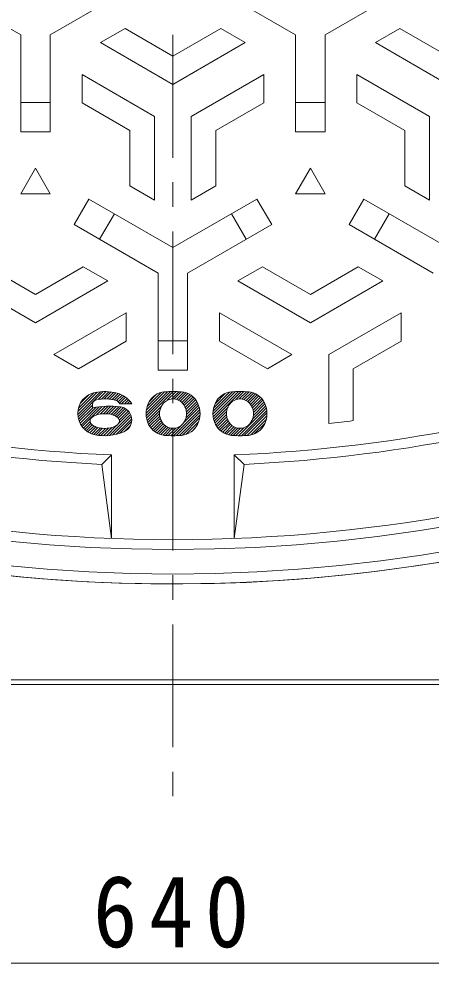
# Model space of a CAD drawing. Units: millimetres, scale not verified. Extents: x -885 to 921, y -690 to 673.
# Drawn here: x -502.7 to -418.7, y -115.5 to 76.7 of the extents above; entities that cross this region are included whole.
import ezdxf

# ---------------------------------------------------------------- set-up
doc = ezdxf.new("R2010")
doc.units = ezdxf.units.MM
doc.header["$LTSCALE"] = 5
doc.linetypes.add('CHAIN1', pattern=[8, 5, -1, 1, -1])
for name, color, linetype, lineweight in [('0-1_躯体', 2, 'Continuous', 9), ('0-2_仕上', 3, 'Continuous', 18), ('0-4_その他', 7, 'Continuous', 9)]:
    doc.layers.add(name, color=color, linetype=linetype, lineweight=lineweight)
doc.styles.add('ＭＳ ゴシック', font='')
doc.styles.get('ＭＳ ゴシック').set_extended_font_data('MS Gothic')

msp = doc.modelspace()

# ---------------------------------------------------------------- linework, layer by layer
at = {"layer": '0-1_躯体', "linetype": 'CHAIN1'}
msp.add_line((-471.343, 673.434), (-471.343, -82.441), dxfattribs=at)
at = {"layer": '0-1_躯体'}
for p, q in [((-766.343, -57.83), (-176.343, -57.83)), ((-766.343, -58.83), (-176.343, -58.83)), ((-766.343, -58.831), (-176.343, -58.831))]:
    msp.add_line(p, q, dxfattribs=at)
for radius in [332.5, 327.5]:
    msp.add_circle((-471.343, 296.169), radius, dxfattribs=at)
for start, end in [(145.32016, 0), (260.58615, 304.67984)]:
    msp.add_arc((-471.343, 296.169), 334.5, start, end, dxfattribs=at)
at = {"layer": '0-2_仕上'}
for p, q in [((-502.343, 73.44), (-519.462, 83.324)), ((-496.343, 73.44), (-479.223, 83.324)), ((-446.343, 73.44), (-463.462, 83.324)), ((-440.343, 73.44), (-423.223, 83.324)), ((-502.343, 73.44), (-502.343, 53.672)), ((-496.343, 73.44), (-496.343, 53.672)), ((-486.093, 71.852), (-481.093, 74.739)), ((-481.093, 74.739), (-471.343, 69.11)), ((-461.591, 74.74), (-471.343, 69.11)), ((-456.591, 71.854), (-461.591, 74.74)), ((-446.343, 73.44), (-446.343, 53.672)), ((-440.343, 73.44), (-440.343, 53.672)), ((-430.093, 71.852), (-425.093, 74.739)), ((-425.093, 74.739), (-415.343, 69.11)), ((-486.093, 71.852), (-471.343, 63.336)), ((-456.591, 71.854), (-471.343, 63.336)), ((-430.093, 71.852), (-415.343, 63.336)), ((-489.843, 65.357), (-489.843, 59.584)), ((-489.843, 65.357), (-475.093, 56.841)), ((-452.843, 65.357), (-467.593, 56.841)), ((-452.843, 65.357), (-452.843, 59.584)), ((-433.843, 65.357), (-433.843, 59.584)), ((-433.843, 65.357), (-419.093, 56.841)), ((-496.343, 59.672), (-502.343, 59.672)), ((-446.343, 59.672), (-440.343, 59.672)), ((-489.843, 59.584), (-480.093, 53.954)), ((-452.843, 59.584), (-462.593, 53.954)), ((-433.843, 59.584), (-424.093, 53.954)), ((-475.093, 39.807), (-475.093, 56.841)), ((-467.593, 39.807), (-467.593, 56.841)), ((-419.093, 39.807), (-419.093, 56.841)), ((-462.593, 42.693), (-462.593, 53.954)), ((-496.343, 53.672), (-502.343, 53.672)), ((-446.343, 53.672), (-440.343, 53.672)), ((-467.593, 39.807), (-462.593, 42.693)), ((-488.462, 40.02), (-491.462, 34.824)), ((-471.343, 30.136), (-488.462, 40.02)), ((-471.343, 30.136), (-454.223, 40.02)), ((-454.223, 40.02), (-451.223, 34.824)), ((-435.462, 34.824), (-432.462, 40.02)), ((-415.343, 30.136), (-432.462, 40.02)), ((-486.266, 31.824), (-483.266, 37.02)), ((-456.42, 31.824), (-459.42, 37.02)), ((-427.266, 37.02), (-430.266, 31.824)), ((-474.343, 24.94), (-491.462, 34.824)), ((-468.343, 24.94), (-451.223, 34.824)), ((-418.343, 24.94), (-435.462, 34.824)), ((-509.093, 26.239), (-499.343, 20.61)), ((-489.591, 26.24), (-499.343, 20.61)), ((-484.591, 23.354), (-489.591, 26.24)), ((-458.093, 23.352), (-453.093, 26.239)), ((-453.093, 26.239), (-443.343, 20.61)), ((-433.591, 26.24), (-443.343, 20.61)), ((-428.591, 23.354), (-433.591, 26.24)), ((-514.093, 23.352), (-499.343, 14.836)), ((-484.591, 23.354), (-499.343, 14.836)), ((-474.343, 24.94), (-474.343, 5.172)), ((-468.343, 24.94), (-468.343, 5.172)), ((-458.093, 23.352), (-443.343, 14.836)), ((-428.591, 23.354), (-443.343, 14.836)), ((-480.843, 16.857), (-495.593, 8.341)), ((-480.843, 16.857), (-480.843, 11.084)), ((-461.843, 16.857), (-461.843, 11.084)), ((-461.843, 16.857), (-447.093, 8.341)), ((-424.843, 16.857), (-439.593, 8.341)), ((-424.843, 16.857), (-424.843, 11.084)), ((-480.843, 11.084), (-490.593, 5.454)), ((-474.343, 11.172), (-468.343, 11.172)), ((-461.843, 11.084), (-452.093, 5.454)), ((-424.843, 11.084), (-434.593, 5.454)), ((-439.593, -5.665), (-439.593, 8.341)), ((-468.343, 5.172), (-474.343, 5.172)), ((-434.593, -5.097), (-434.593, 5.454)), ((-490.722, -3.816), (-486.116, 0.789)), ((-490.702, -3.231), (-486.76, 0.71)), ((-490.673, -4.334), (-485.515, 0.825)), ((-490.576, -2.54), (-487.467, 0.57)), ((-490.209, -1.607), (-488.399, 0.203)), ((-486.548, -0.774), (-484.949, 0.825)), ((-485.906, -0.698), (-484.413, 0.795)), ((-485.313, -0.671), (-483.902, 0.74)), ((-484.76, -0.683), (-483.414, 0.663)), ((-484.239, -0.728), (-482.946, 0.565)), ((-483.746, -0.801), (-482.498, 0.447)), ((-483.277, -0.897), (-482.081, 0.299)), ((-482.832, -1.018), (-481.692, 0.122)), ((-476.807, -3.588), (-472.421, 0.798)), ((-476.786, -4.133), (-471.832, 0.822)), ((-476.759, -2.974), (-473.03, 0.755)), ((-476.715, -4.627), (-471.259, 0.829)), ((-476.603, -2.252), (-473.711, 0.64)), ((-476.201, -1.285), (-474.654, 0.262)), ((-472.485, -0.963), (-470.703, 0.819)), ((-471.655, -0.699), (-470.161, 0.796)), ((-471.076, -0.685), (-469.633, 0.758)), ((-470.601, -0.775), (-469.134, 0.691)), ((-470.193, -0.933), (-468.685, 0.574)), ((-469.837, -1.143), (-468.276, 0.417)), ((-469.521, -1.393), (-467.903, 0.225)), ((-469.251, -1.689), (-467.56, 0.002)), ((-463.174, -3.769), (-458.597, 0.808)), ((-463.151, -3.181), (-459.2, 0.771)), ((-463.136, -4.297), (-458.013, 0.826)), ((-463.051, -4.777), (-457.446, 0.827)), ((-463.037, -2.501), (-459.843, 0.693)), ((-462.747, -1.645), (-460.663, 0.439)), ((-458.53, -0.822), (-456.894, 0.813)), ((-457.817, -0.675), (-456.357, 0.785)), ((-457.282, -0.705), (-455.834, 0.742)), ((-456.831, -0.82), (-455.352, 0.658)), ((-456.441, -0.996), (-454.917, 0.528)), ((-456.097, -1.217), (-454.52, 0.359)), ((-455.799, -1.486), (-454.157, 0.157)), ((-482.487, -1.239), (-481.33, -0.082)), ((-482.261, -1.578), (-480.993, -0.31)), ((-481.787, -1.67), (-480.679, -0.562)), ((-481.221, -1.67), (-480.388, -0.837)), ((-480.656, -1.67), (-480.119, -1.134)), ((-480.09, -1.67), (-479.874, -1.454)), ((-469.016, -2.02), (-467.247, -0.251)), ((-468.825, -2.394), (-466.963, -0.532)), ((-468.678, -2.813), (-466.707, -0.842)), ((-468.585, -3.286), (-466.48, -1.181)), ((-468.567, -3.833), (-466.285, -1.551)), ((-455.538, -1.79), (-453.824, -0.076)), ((-455.319, -2.136), (-453.52, -0.338)), ((-455.14, -2.523), (-453.245, -0.628)), ((-455.009, -2.958), (-452.998, -0.947)), ((-454.95, -4.03), (-452.596, -1.676)), ((-454.938, -3.453), (-452.781, -1.296)), ((-490.575, -4.801), (-487.726, -1.952)), ((-490.437, -5.229), (-487.678, -2.47)), ((-490.265, -5.623), (-487.006, -2.364)), ((-490.062, -5.986), (-486.361, -2.284)), ((-489.832, -6.321), (-485.738, -2.227)), ((-486.876, -3.93), (-485.136, -2.19)), ((-486.133, -3.753), (-484.552, -2.172)), ((-485.504, -3.69), (-483.985, -2.171)), ((-484.939, -3.691), (-483.434, -2.185)), ((-484.42, -3.738), (-482.897, -2.214)), ((-484.278, -8.121), (-479.974, -3.817)), ((-483.945, -3.828), (-482.373, -2.256)), ((-483.505, -3.954), (-481.87, -2.319)), ((-483.108, -4.122), (-481.432, -2.447)), ((-482.754, -4.335), (-481.051, -2.631)), ((-482.46, -4.605), (-480.716, -2.862)), ((-482.394, -5.671), (-480.177, -3.454)), ((-482.259, -4.971), (-480.425, -3.137)), ((-476.604, -5.082), (-473.684, -2.162)), ((-476.459, -5.503), (-473.996, -3.04)), ((-476.285, -5.894), (-474.059, -3.668)), ((-471.203, -8.166), (-465.882, -2.845)), ((-470.626, -8.155), (-465.824, -3.352)), ((-469.247, -5.645), (-465.983, -2.38)), ((-468.673, -4.505), (-466.118, -1.95)), ((-462.928, -5.22), (-460.209, -2.501)), ((-462.774, -5.632), (-460.4, -3.258)), ((-457.953, -8.165), (-452.314, -2.526)), ((-457.387, -8.164), (-452.226, -3.003)), ((-456.804, -8.147), (-452.183, -3.526)), ((-455.124, -4.77), (-452.439, -2.085)), ((-489.575, -6.629), (-488.219, -5.274)), ((-489.291, -6.912), (-488.056, -5.676)), ((-483.629, -8.038), (-479.824, -4.232)), ((-482.923, -7.897), (-479.739, -4.713)), ((-482.137, -7.677), (-479.755, -5.295)), ((-476.08, -6.255), (-474.016, -4.191)), ((-475.845, -6.586), (-473.908, -4.649)), ((-475.581, -6.888), (-473.747, -5.054)), ((-475.289, -7.161), (-473.542, -5.414)), ((-474.968, -7.406), (-473.3, -5.738)), ((-470.031, -8.125), (-465.82, -3.914)), ((-469.414, -8.074), (-465.892, -4.553)), ((-468.687, -7.913), (-466.094, -5.32)), ((-462.59, -6.014), (-460.422, -3.846)), ((-462.376, -6.365), (-460.355, -4.344)), ((-462.131, -6.686), (-460.228, -4.783)), ((-461.858, -6.979), (-460.053, -5.173)), ((-461.556, -7.243), (-459.838, -5.524)), ((-456.203, -8.112), (-452.201, -4.11)), ((-455.566, -8.041), (-452.307, -4.781)), ((-454.768, -7.808), (-452.576, -5.617)), ((-488.982, -7.168), (-487.779, -5.965)), ((-488.647, -7.398), (-487.439, -6.191)), ((-488.283, -7.6), (-487.051, -6.368)), ((-487.889, -7.772), (-486.623, -6.506)), ((-487.46, -7.909), (-486.155, -6.604)), ((-486.994, -8.009), (-485.649, -6.663)), ((-486.504, -8.084), (-485.097, -6.677)), ((-485.991, -8.137), (-484.485, -6.631)), ((-485.452, -8.164), (-483.783, -6.494)), ((-484.883, -8.161), (-482.737, -6.015)), ((-481.217, -7.323), (-480.004, -6.11)), ((-474.617, -7.62), (-473.014, -6.017)), ((-474.234, -7.803), (-472.69, -6.259)), ((-473.814, -7.949), (-472.32, -6.455)), ((-473.353, -8.053), (-471.894, -6.594)), ((-472.842, -8.108), (-471.396, -6.662)), ((-472.31, -8.141), (-470.775, -6.606)), ((-471.764, -8.161), (-469.689, -6.086)), ((-467.514, -7.306), (-466.714, -6.506)), ((-461.226, -7.478), (-459.578, -5.83)), ((-460.865, -7.683), (-459.283, -6.101)), ((-460.471, -7.854), (-458.944, -6.327)), ((-460.039, -7.988), (-458.556, -6.505)), ((-459.561, -8.076), (-458.113, -6.628)), ((-459.04, -8.12), (-457.582, -6.662)), ((-458.503, -8.149), (-456.897, -6.543))]:
    msp.add_line(p, q, dxfattribs=at)
at = {"layer": '0-2_仕上', "lineweight": 9}
for p, q in [((-495.593, 8.341), (-490.593, 5.454)), ((-452.093, 5.454), (-447.093, 8.341)), ((-483.843, -12.077), (-483.843, -29.09)), ((-458.843, -12.077), (-458.843, -29.09))]:
    msp.add_line(p, q, dxfattribs=at)
at = {"layer": '0-2_仕上', "color": 7, "lineweight": 9}
for p, q in [((-487.726, -1.821), (-487.726, -2.478)), ((-482.229, -1.67), (-479.73, -1.67))]:
    msp.add_line(p, q, dxfattribs=at)
at = {"layer": '0-2_仕上'}
for points in [[(-475.093, 39.807), (-480.093, 42.693), (-480.093, 53.954)], [(-419.093, 39.807), (-424.093, 42.693), (-424.093, 53.954)]]:
    msp.add_lwpolyline(points, dxfattribs=at)
for points in [[(-502.343, 41.106), (-499.343, 46.302), (-496.343, 41.106)], [(-446.343, 41.106), (-443.343, 46.302), (-440.343, 41.106)]]:
    msp.add_lwpolyline(points, close=True, dxfattribs=at)
at = {"layer": '0-2_仕上', "color": 7, "lineweight": 9}
for points in [[(-468.562, -3.669), (-468.567, -3.493), (-468.582, -3.307), (-468.61, -3.112), (-468.652, -2.908), (-468.711, -2.696), (-468.788, -2.479), (-468.885, -2.258), (-469.006, -2.035), (-469.15, -1.815), (-469.32, -1.601), (-469.516, -1.397), (-469.738, -1.21), (-469.985, -1.042), (-470.254, -0.901), (-470.541, -0.79), (-470.843, -0.714), (-471.154, -0.675), (-471.468, -0.675), (-471.778, -0.714), (-472.08, -0.79), (-472.368, -0.901), (-472.636, -1.042), (-472.883, -1.21), (-473.105, -1.397), (-473.301, -1.601), (-473.471, -1.815), (-473.615, -2.035), (-473.736, -2.258), (-473.833, -2.479), (-473.911, -2.696), (-473.969, -2.908), (-474.011, -3.112), (-474.039, -3.307), (-474.054, -3.493), (-474.059, -3.669), (-474.054, -3.845), (-474.039, -4.031), (-474.011, -4.226), (-473.969, -4.43)], [(-454.93, -3.669), (-454.934, -3.493), (-454.95, -3.307), (-454.978, -3.112), (-455.02, -2.908), (-455.078, -2.696), (-455.155, -2.479), (-455.253, -2.258), (-455.373, -2.035), (-455.518, -1.815), (-455.688, -1.601), (-455.884, -1.397), (-456.106, -1.21), (-456.352, -1.042), (-456.621, -0.901), (-456.909, -0.79), (-457.21, -0.714), (-457.521, -0.675), (-457.835, -0.675), (-458.146, -0.714), (-458.448, -0.79), (-458.735, -0.901), (-459.004, -1.042), (-459.251, -1.21), (-459.472, -1.397), (-459.669, -1.601), (-459.839, -1.815), (-459.983, -2.035), (-460.103, -2.258), (-460.201, -2.479), (-460.278, -2.696), (-460.337, -2.908), (-460.379, -3.112), (-460.407, -3.307), (-460.422, -3.493), (-460.427, -3.669), (-460.422, -3.845), (-460.407, -4.031), (-460.379, -4.226), (-460.337, -4.43)], [(-482.229, -5.181), (-482.234, -5.092), (-482.251, -5), (-482.281, -4.902), (-482.327, -4.8), (-482.391, -4.694), (-482.475, -4.586), (-482.581, -4.475), (-482.713, -4.364), (-482.87, -4.254), (-483.056, -4.147), (-483.27, -4.045), (-483.512, -3.951), (-483.781, -3.867), (-484.074, -3.797), (-484.387, -3.741), (-484.717, -3.703), (-485.056, -3.684), (-485.398, -3.684), (-485.737, -3.703), (-486.067, -3.741), (-486.38, -3.797), (-486.673, -3.867), (-486.942, -3.951), (-487.184, -4.045), (-487.398, -4.147), (-487.584, -4.254), (-487.741, -4.364), (-487.873, -4.475), (-487.979, -4.586), (-488.063, -4.694), (-488.127, -4.8), (-488.173, -4.902), (-488.203, -5), (-488.22, -5.092), (-488.225, -5.181), (-488.22, -5.269), (-488.203, -5.362), (-488.173, -5.459), (-488.127, -5.561)], [(-473.969, -4.43), (-473.911, -4.641), (-473.833, -4.859), (-473.736, -5.08), (-473.615, -5.302), (-473.471, -5.523), (-473.301, -5.737), (-473.105, -5.94), (-472.883, -6.128), (-472.636, -6.295), (-472.368, -6.437), (-472.08, -6.547), (-471.778, -6.624), (-471.468, -6.662), (-471.154, -6.662), (-470.843, -6.624), (-470.541, -6.547), (-470.254, -6.437), (-469.985, -6.295), (-469.738, -6.128), (-469.516, -5.94), (-469.32, -5.737), (-469.15, -5.523), (-469.006, -5.302), (-468.885, -5.08), (-468.788, -4.859), (-468.711, -4.641), (-468.652, -4.43), (-468.61, -4.226), (-468.582, -4.031), (-468.567, -3.845), (-468.562, -3.669)], [(-460.337, -4.43), (-460.278, -4.641), (-460.201, -4.859), (-460.103, -5.08), (-459.983, -5.302), (-459.839, -5.523), (-459.669, -5.737), (-459.472, -5.94), (-459.251, -6.128), (-459.004, -6.295), (-458.735, -6.437), (-458.448, -6.547), (-458.146, -6.624), (-457.835, -6.662), (-457.521, -6.662), (-457.21, -6.624), (-456.909, -6.547), (-456.621, -6.437), (-456.352, -6.295), (-456.106, -6.128), (-455.884, -5.94), (-455.688, -5.737), (-455.518, -5.523), (-455.373, -5.302), (-455.253, -5.08), (-455.155, -4.859), (-455.078, -4.641), (-455.02, -4.43), (-454.978, -4.226), (-454.95, -4.031), (-454.934, -3.845), (-454.93, -3.669)], [(-488.127, -5.561), (-488.063, -5.667), (-487.979, -5.775), (-487.873, -5.886), (-487.741, -5.997), (-487.584, -6.107), (-487.398, -6.214), (-487.184, -6.316), (-486.942, -6.41), (-486.673, -6.494), (-486.38, -6.564), (-486.067, -6.62), (-485.737, -6.658), (-485.398, -6.677), (-485.056, -6.677), (-484.717, -6.658), (-484.387, -6.62), (-484.074, -6.564), (-483.781, -6.494), (-483.512, -6.41), (-483.27, -6.316), (-483.056, -6.214), (-482.87, -6.107), (-482.713, -5.997), (-482.581, -5.886), (-482.475, -5.775), (-482.391, -5.667), (-482.327, -5.561), (-482.281, -5.459), (-482.251, -5.362), (-482.234, -5.269), (-482.229, -5.181)]]:
    msp.add_lwpolyline(points, dxfattribs=at)
at = {"layer": '0-2_仕上', "lineweight": 9}
for points in [[(-483.843, -29.09), (-485.843, -13.992), (-483.843, -12.077)], [(-458.843, -29.09), (-456.843, -13.992), (-458.843, -12.077)]]:
    msp.add_lwpolyline(points, dxfattribs=at)
for radius, start, end in [(308.5, 248.89307, 267.67782), (308.5, 272.32218, 291.10693), (310.5, 249.25328, 267.32338), (310.5, 272.67662, 290.74672)]:
    msp.add_arc((-471.343, 296.169), radius, start, end, dxfattribs=at)
at = {"layer": '0-2_仕上', "color": 7, "lineweight": 9}
for centre, radius, start, end in [((-486.337, -3.669), 4.386, 101.42119, 258.57881), ((-485.227, -9.166), 9.995, 75.30297, 101.42119), ((-483.959, -4.332), 4.997, 32.18936, 75.30297), ((-472.708, -3.23), 3.998, 95.01479, 153.97555), ((-471.311, -19.161), 19.989, 84.98521, 95.01479), ((-469.913, -3.23), 3.998, 26.02445, 84.98521), ((-459.076, -3.23), 3.998, 95.01479, 153.97555), ((-457.678, -19.161), 19.989, 84.98521, 95.01479), ((-456.28, -3.23), 3.998, 26.02445, 84.98521), ((-486.726, -1.821), 1, 101.53696, 180), ((-485.227, -9.166), 8.495, 74.20965, 101.53696), ((-483.187, -1.953), 1, 16.4406, 74.20965), ((-471.81, -3.669), 4.997, 153.97555, 206.02445), ((-470.811, -3.669), 4.997, 333.97555, 26.02445), ((-458.178, -3.669), 4.997, 153.97555, 206.02445), ((-457.178, -3.669), 4.997, 333.97555, 26.02445), ((-484.228, -22.159), 19.989, 83.92848, 100.07866), ((-482.395, -4.932), 2.665, 292.72849, 83.92848), ((-485.227, 1.828), 9.995, 258.57881, 292.72849), ((-472.708, -4.107), 3.998, 206.02445, 264.98521), ((-469.913, -4.107), 3.998, 275.01479, 333.97555), ((-459.076, -4.107), 3.998, 206.02445, 264.98521), ((-456.28, -4.107), 3.998, 275.01479, 333.97555), ((-471.311, 11.823), 19.989, 264.98521, 275.01479), ((-457.678, 11.823), 19.989, 264.98521, 275.01479)]:
    msp.add_arc(centre, radius, start, end, dxfattribs=at)
at = {"layer": '0-2_仕上'}
for radius, start, end in [(325.5, 247.5, 270), (325.5, 270, 292.5), (303.5, 276.00486, 276.95486)]:
    msp.add_arc((-471.343, 296.169), radius, start, end, dxfattribs=at)
at = {"layer": '0-4_その他'}
msp.add_line((-151.594, -115.529), (-791.092, -115.529), dxfattribs=at)

# ---------------------------------------------------------------- texts
at = {"layer": '0-4_その他', "color": 2, "insert": (-487.593, -112.529), "char_height": 14.66, "attachment_point": 7, "style": 'ＭＳ ゴシック'}
msp.add_mtext('\\T1.27;\\W0.9;640', dxfattribs=at)

doc.saveas('drawing.dxf')
